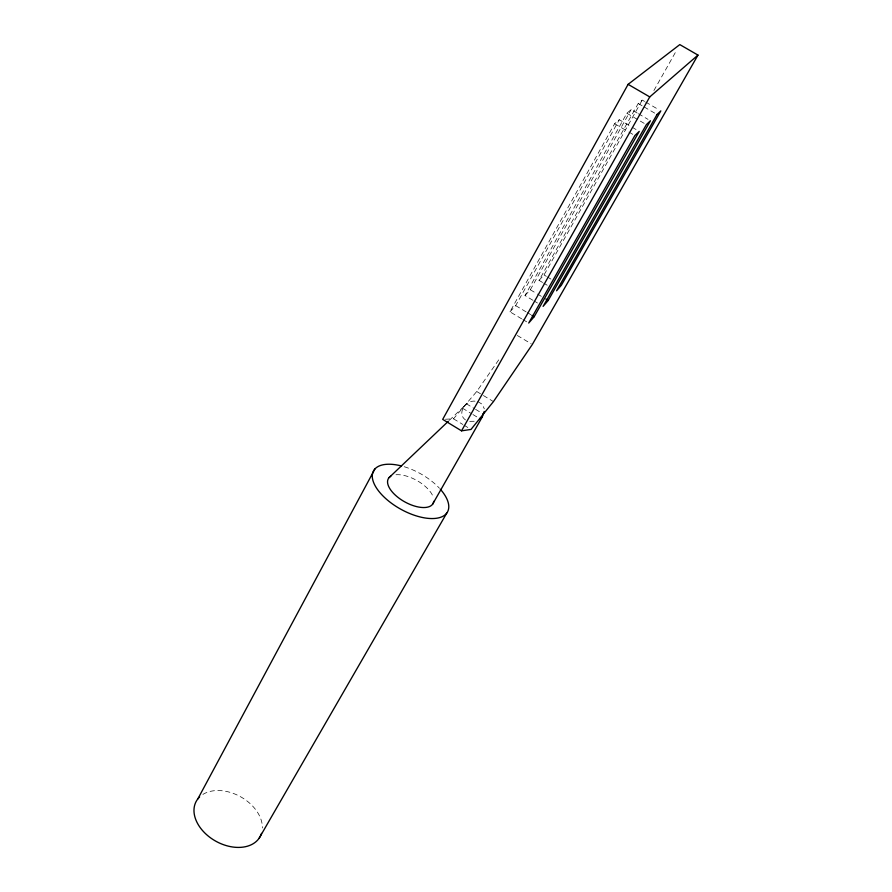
<?xml version="1.0" encoding="UTF-8"?>
<svg xmlns="http://www.w3.org/2000/svg" width="892" height="892" viewBox="0 0 892 892"><rect width="100%" height="100%" fill="white"/><g stroke="black" fill="none" stroke-linecap="round" stroke-linejoin="round"><path stroke-width="0.67" stroke-dasharray="4.46 3.34" d="M521.675 318.834L509.956 311.821L614.621 123.72L619.282 119.729L631.023 126.586M509.956 311.821L515.676 305.633L619.282 119.729M532.925 300.281L524.998 295.542L626.853 113.251L631.179 109.549L637.2 113.05M524.998 295.542L530.327 289.777L631.179 109.549M542.537 282.441L539.036 280.356L638.215 103.517L642.24 100.071L644.57 101.42M539.036 280.356L544.02 274.959L642.24 100.071M653.903 90.549L676.404 50.643M475.012 401.166C465.434 400.062 456.347 413.91 465.78 420.132M445.387 419.24L453.493 418.805L476.729 391.499L499.609 358.606M449.345 420.299L464.42 405.972M474.187 421.28L469.281 421.336M477.8 401.578L482.249 404.266L484.3 408.826M645.73 102.101L658.508 109.538M638.215 103.517L642.931 106.26M644.102 106.94L655.876 113.797M638.404 113.752L648.027 119.361M626.853 113.251L645.217 123.955M632.205 127.277L638.07 130.7M614.621 123.72L627.723 131.369M628.916 132.072L633.677 134.848M544.02 274.959L546.328 276.33M547.487 277.022L550.944 279.084M543.707 283.143L547.209 285.228M530.327 289.777L536.293 293.334M537.486 294.048L542.258 296.891M534.052 300.95L537.452 302.979M515.676 305.633L526.09 311.854M527.25 312.546L530.718 314.62M522.846 319.537L527.54 322.347M517.327 335.492L531.175 343.788M476.729 391.499L482.304 394.866M483.408 395.535L493.443 401.601M466.315 403.73L474.444 408.659M475.559 409.328L483.386 414.078M462.502 408.213L471.812 413.866M472.938 414.546L479.706 418.649M453.493 418.805L462.837 424.469M464.007 425.183L468.679 428.015M202.897 794.404A36.494 25.433 29.1 0 1 240.829 796.902A36.494 25.433 29.1 0 1 262.382 827.977M404.243 466.739A42.292 20.304 29.1 0 1 439.466 488.281M396.003 474.745A25.589 12.287 29.1 0 1 433.412 497.658"/><path stroke-width="1.34" d="M484.222 411.446L482.327 416.82L432.553 504.303M197.823 798.931L374.908 468.969M628.113 84.339L442.688 419.385L461.532 430.836L471.009 429.431L493.443 401.601L532.323 344.49L697.979 55.092L679.804 44.6L628.113 84.339L649.755 96.916L697.979 55.092M461.532 430.836L649.755 96.916M534.185 316.705L639.252 131.392L634.87 135.551L528.711 323.049L534.185 316.705L531.877 315.322M548.223 300.448L650.435 120.766L646.365 124.624L543.116 306.369L548.223 300.448L545.837 299.021M259.182 838.157L446.792 513.034M389.046 477.644L448.341 421.258M479.706 418.649L482.327 416.82M261.512 833.362A36.494 25.433 29.1 0 1 214.716 840.576A36.494 25.433 29.1 0 1 199.618 796.935M440.358 489.262A42.292 20.304 29.1 0 1 429.877 518.497A42.292 20.304 29.1 0 1 375.064 485.627A42.292 20.304 29.1 0 1 401.512 465.97M433.768 501.326A25.589 12.287 29.1 0 1 403.742 501.293A25.589 12.287 29.1 0 1 390.796 476.216M657.047 114.477L556.563 290.803L561.336 285.273L660.827 110.887L657.047 114.477"/></g></svg>
